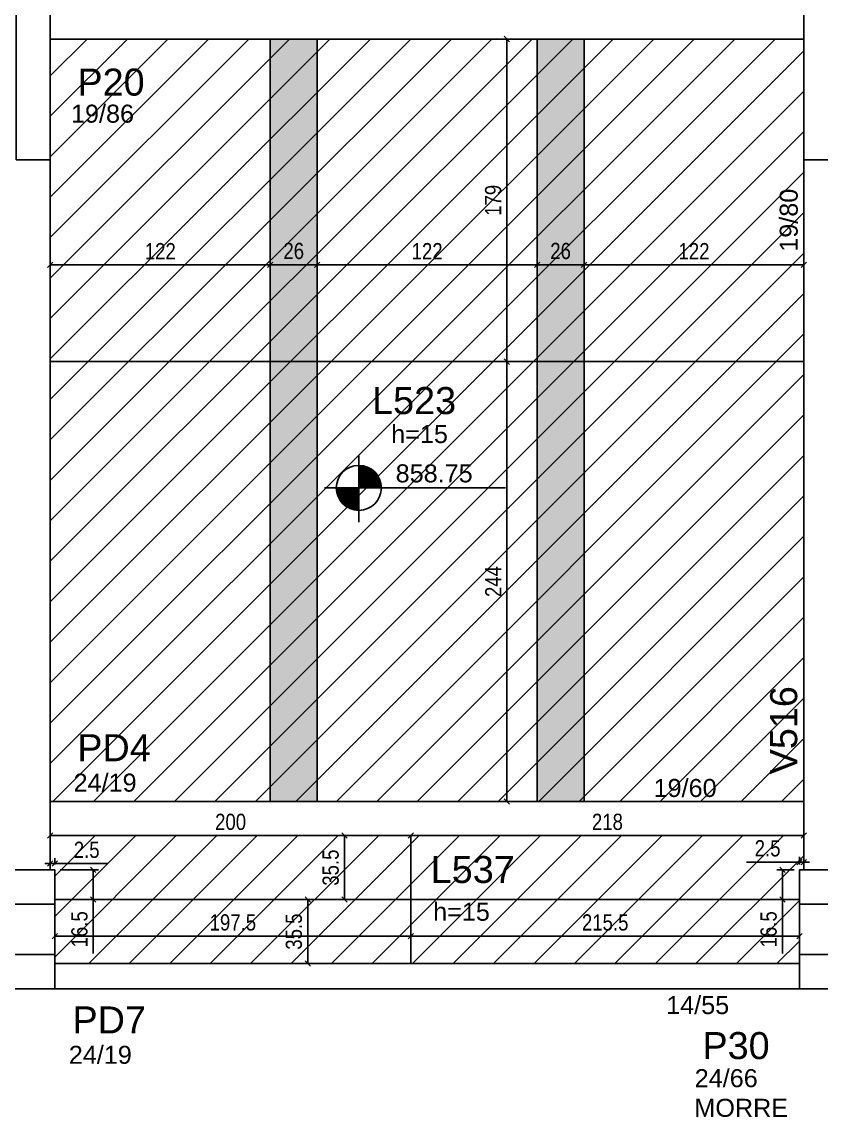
# Model space of a CAD drawing. Header units: millimetres. Extents: x 3536 to 7055, y 911 to 3688.
# Drawn here: x 4473 to 4916, y 2399 to 3006 of the extents above; entities that cross this region are included whole.
import ezdxf

# ---------------------------------------------------------------- set-up
doc = ezdxf.new("R2010")
doc.units = ezdxf.units.MM
for name, color, linetype in [('3', 3, 'Continuous'), ('4', 4, 'Continuous'), ('7', 7, 'Continuous'), ('COTA', 241, 'Continuous'), ('Painéis', 200, 'Continuous')]:
    doc.layers.add(name, color=color, linetype=linetype)
doc.layers.add('Hachura', color=251, linetype='Continuous', lineweight=9)
doc.layers.add('REAPROVEITAMENTO', color=251, linetype='Continuous', lineweight=9)
doc.styles.add('COTA TECNICA-50', font='techl___.ttf', dxfattribs={"height": 9})
doc.styles.get("Standard").update_dxf_attribs({"font": 'arial.ttf'})
doc.dimstyles.new('COTA PAINEL-50', dxfattribs={"dimtxt": 9, "dimasz": 3, "dimexe": 3, "dimexo": 3, "dimgap": 3, "dimtad": 1, "dimdec": 1, "dimzin": 12, "dimdsep": 46, "dimtxsty": 'COTA TECNICA-50', "dimblk1": 'OBLIQUE', "dimblk2": 'OBLIQUE', "dimsah": 1, "dimcen": 0.9, "dimclrd": 4, "dimclre": 4, "dimclrt": 240, "dimadec": 1, "dimazin": 3, "dimtfac": 1, "dimtdec": 1, "dimtmove": 0, "dimatfit": 3, "dimfxl": 1, "dimtolj": 1, "dimtzin": 12, "dimarcsym": 0})

# ---------------------------------------------------------------- blocks, each defined once
blk = doc.blocks.new('_Oblique')
at = {"color": 0, "linetype": 'ByBlock', "lineweight": -2}
blk.add_line((-0.5, -0.5), (0.5, 0.5), dxfattribs=at)
blk = doc.blocks.new('*D115')
at = {"layer": 'COTA', "color": 4, "lineweight": -2, "transparency": 16777216}
blk.add_line((4488.72, 2871.69), (4610.73, 2871.69), dxfattribs=at)
at = {"layer": 'Defpoints', "color": 0, "transparency": 16777216}
for p in [(4488.72, 2871.69), (4610.73, 2871.69), (4610.73, 2871.69)]:
    blk.add_point(p, dxfattribs=at)
at = {"layer": 'COTA', "color": 4, "lineweight": -2, "transparency": 16777216, "xscale": 3, "yscale": 3, "zscale": 3, "rotation": 180}
blk.add_blockref('_Oblique', (4488.72, 2871.69), dxfattribs=at)
at = {"layer": 'COTA', "color": 4, "lineweight": -2, "transparency": 16777216, "xscale": 3, "yscale": 3, "zscale": 3}
blk.add_blockref('_Oblique', (4610.73, 2871.69), dxfattribs=at)
at = {"layer": 'COTA', "color": 240, "transparency": 16777216, "insert": (4549.72, 2879.24), "char_height": 9, "attachment_point": 5, "style": 'COTA TECNICA-50'}
blk.add_mtext('\\A1;122', dxfattribs=at)
blk = doc.blocks.new('*D116')
at = {"layer": 'COTA', "color": 4, "lineweight": -2, "transparency": 16777216}
blk.add_line((4610.73, 2871.69), (4636.73, 2871.69), dxfattribs=at)
at = {"layer": 'Defpoints', "color": 0, "transparency": 16777216}
for p in [(4610.73, 2871.69), (4636.73, 2871.69), (4636.73, 2871.69)]:
    blk.add_point(p, dxfattribs=at)
at = {"layer": 'COTA', "color": 4, "lineweight": -2, "transparency": 16777216, "xscale": 3, "yscale": 3, "zscale": 3, "rotation": 180}
blk.add_blockref('_Oblique', (4610.73, 2871.69), dxfattribs=at)
at = {"layer": 'COTA', "color": 4, "lineweight": -2, "transparency": 16777216, "xscale": 3, "yscale": 3, "zscale": 3}
blk.add_blockref('_Oblique', (4636.73, 2871.69), dxfattribs=at)
at = {"layer": 'COTA', "color": 240, "transparency": 16777216, "insert": (4623.73, 2879.28), "char_height": 9, "attachment_point": 5, "style": 'COTA TECNICA-50'}
blk.add_mtext('\\A1;26', dxfattribs=at)
blk = doc.blocks.new('*D117')
at = {"layer": 'COTA', "color": 4, "lineweight": -2, "transparency": 16777216}
blk.add_line((4636.73, 2871.69), (4758.73, 2871.69), dxfattribs=at)
at = {"layer": 'Defpoints', "color": 0, "transparency": 16777216}
for p in [(4636.73, 2871.69), (4758.73, 2871.69), (4758.73, 2871.69)]:
    blk.add_point(p, dxfattribs=at)
at = {"layer": 'COTA', "color": 4, "lineweight": -2, "transparency": 16777216, "xscale": 3, "yscale": 3, "zscale": 3, "rotation": 180}
blk.add_blockref('_Oblique', (4636.73, 2871.69), dxfattribs=at)
at = {"layer": 'COTA', "color": 4, "lineweight": -2, "transparency": 16777216, "xscale": 3, "yscale": 3, "zscale": 3}
blk.add_blockref('_Oblique', (4758.73, 2871.69), dxfattribs=at)
at = {"layer": 'COTA', "color": 240, "transparency": 16777216, "insert": (4697.73, 2879.24), "char_height": 9, "attachment_point": 5, "style": 'COTA TECNICA-50'}
blk.add_mtext('\\A1;122', dxfattribs=at)
blk = doc.blocks.new('*D118')
at = {"layer": 'COTA', "color": 4, "lineweight": -2, "transparency": 16777216}
blk.add_line((4758.73, 2871.69), (4784.73, 2871.69), dxfattribs=at)
at = {"layer": 'Defpoints', "color": 0, "transparency": 16777216}
for p in [(4758.73, 2871.69), (4784.73, 2871.69), (4784.73, 2871.69)]:
    blk.add_point(p, dxfattribs=at)
at = {"layer": 'COTA', "color": 4, "lineweight": -2, "transparency": 16777216, "xscale": 3, "yscale": 3, "zscale": 3, "rotation": 180}
blk.add_blockref('_Oblique', (4758.73, 2871.69), dxfattribs=at)
at = {"layer": 'COTA', "color": 4, "lineweight": -2, "transparency": 16777216, "xscale": 3, "yscale": 3, "zscale": 3}
blk.add_blockref('_Oblique', (4784.73, 2871.69), dxfattribs=at)
at = {"layer": 'COTA', "color": 240, "transparency": 16777216, "insert": (4771.73, 2879.28), "char_height": 9, "attachment_point": 5, "style": 'COTA TECNICA-50'}
blk.add_mtext('\\A1;26', dxfattribs=at)
blk = doc.blocks.new('*D119')
at = {"layer": 'COTA', "color": 4, "lineweight": -2, "transparency": 16777216}
blk.add_line((4784.73, 2871.69), (4906.72, 2871.69), dxfattribs=at)
at = {"layer": 'Defpoints', "color": 0, "transparency": 16777216}
for p in [(4784.73, 2871.69), (4906.72, 2871.69), (4906.72, 2871.69)]:
    blk.add_point(p, dxfattribs=at)
at = {"layer": 'COTA', "color": 4, "lineweight": -2, "transparency": 16777216, "xscale": 3, "yscale": 3, "zscale": 3, "rotation": 180}
blk.add_blockref('_Oblique', (4784.73, 2871.69), dxfattribs=at)
at = {"layer": 'COTA', "color": 4, "lineweight": -2, "transparency": 16777216, "xscale": 3, "yscale": 3, "zscale": 3}
blk.add_blockref('_Oblique', (4906.72, 2871.69), dxfattribs=at)
at = {"layer": 'COTA', "color": 240, "transparency": 16777216, "insert": (4845.72, 2879.24), "char_height": 9, "attachment_point": 5, "style": 'COTA TECNICA-50'}
blk.add_mtext('\\A1;122', dxfattribs=at)
blk = doc.blocks.new('*D120')
at = {"layer": 'COTA', "color": 4, "lineweight": -2, "transparency": 16777216}
blk.add_line((4741.98, 2996.94), (4741.98, 2817.94), dxfattribs=at)
at = {"layer": 'Defpoints', "color": 0, "transparency": 16777216}
for p in [(4741.98, 2996.94), (4741.98, 2817.94), (4741.98, 2817.94)]:
    blk.add_point(p, dxfattribs=at)
at = {"layer": 'COTA', "color": 4, "lineweight": -2, "transparency": 16777216, "xscale": 3, "yscale": 3, "zscale": 3}
for p, rotation in [((4741.98, 2996.94), 90), ((4741.98, 2817.94), 270)]:
    blk.add_blockref('_Oblique', p, dxfattribs=dict(at, rotation=rotation))
at = {"layer": 'COTA', "color": 240, "transparency": 16777216, "insert": (4734.39, 2907.44), "char_height": 9, "attachment_point": 5, "rotation": 90, "style": 'COTA TECNICA-50'}
blk.add_mtext('\\A1;179', dxfattribs=at)
blk = doc.blocks.new('*D121')
at = {"layer": 'COTA', "color": 4, "lineweight": -2, "transparency": 16777216}
blk.add_line((4741.98, 2817.94), (4741.98, 2573.94), dxfattribs=at)
at = {"layer": 'Defpoints', "color": 0, "transparency": 16777216}
for p in [(4741.98, 2817.94), (4741.98, 2573.94), (4741.98, 2573.94)]:
    blk.add_point(p, dxfattribs=at)
at = {"layer": 'COTA', "color": 4, "lineweight": -2, "transparency": 16777216, "xscale": 3, "yscale": 3, "zscale": 3}
for p, rotation in [((4741.98, 2817.94), 90), ((4741.98, 2573.94), 270)]:
    blk.add_blockref('_Oblique', p, dxfattribs=dict(at, rotation=rotation))
at = {"layer": 'COTA', "color": 240, "transparency": 16777216, "insert": (4734.41, 2695.94), "char_height": 9, "attachment_point": 5, "rotation": 90, "style": 'COTA TECNICA-50'}
blk.add_mtext('\\A1;244', dxfattribs=at)
blk = doc.blocks.new('*D142')
at = {"layer": 'COTA', "color": 4, "lineweight": -2, "transparency": 16777216}
blk.add_line((4904.22, 2499.1), (4688.72, 2499.1), dxfattribs=at)
at = {"layer": 'Defpoints', "color": 0, "transparency": 16777216}
for p in [(4688.72, 2499.1), (4688.72, 2499.1), (4904.22, 2499.1)]:
    blk.add_point(p, dxfattribs=at)
at = {"layer": 'COTA', "color": 4, "lineweight": -2, "transparency": 16777216, "xscale": 3, "yscale": 3, "zscale": 3, "rotation": 180}
blk.add_blockref('_Oblique', (4688.72, 2499.1), dxfattribs=at)
at = {"layer": 'COTA', "color": 4, "lineweight": -2, "transparency": 16777216, "xscale": 3, "yscale": 3, "zscale": 3}
blk.add_blockref('_Oblique', (4904.22, 2499.1), dxfattribs=at)
at = {"layer": 'COTA', "color": 240, "transparency": 16777216, "insert": (4796.47, 2506.7), "char_height": 9, "attachment_point": 5, "style": 'COTA TECNICA-50'}
blk.add_mtext('\\A1;215.5', dxfattribs=at)
blk = doc.blocks.new('*D143')
at = {"layer": 'COTA', "color": 4, "lineweight": -2, "transparency": 16777216}
blk.add_line((4688.72, 2499.1), (4491.22, 2499.1), dxfattribs=at)
at = {"layer": 'Defpoints', "color": 0, "transparency": 16777216}
for p in [(4491.22, 2499.1), (4491.22, 2499.1), (4688.72, 2499.1)]:
    blk.add_point(p, dxfattribs=at)
at = {"layer": 'COTA', "color": 4, "lineweight": -2, "transparency": 16777216, "xscale": 3, "yscale": 3, "zscale": 3, "rotation": 180}
blk.add_blockref('_Oblique', (4491.22, 2499.1), dxfattribs=at)
at = {"layer": 'COTA', "color": 4, "lineweight": -2, "transparency": 16777216, "xscale": 3, "yscale": 3, "zscale": 3}
blk.add_blockref('_Oblique', (4688.72, 2499.1), dxfattribs=at)
at = {"layer": 'COTA', "color": 240, "transparency": 16777216, "insert": (4589.97, 2506.72), "char_height": 9, "attachment_point": 5, "style": 'COTA TECNICA-50'}
blk.add_mtext('\\A1;197.5', dxfattribs=at)
blk = doc.blocks.new('*D144')
at = {"layer": 'COTA', "color": 4, "lineweight": -2, "transparency": 16777216}
for p, q in [((4649.69, 2554.94), (4648.94, 2554.94)), ((4651.94, 2554.94), (4651.94, 2519.44)), ((4649.69, 2519.44), (4648.94, 2519.44))]:
    blk.add_line(p, q, dxfattribs=at)
at = {"layer": 'Defpoints', "color": 0, "transparency": 16777216}
for p in [(4652.69, 2554.94), (4651.94, 2519.44), (4652.69, 2519.44)]:
    blk.add_point(p, dxfattribs=at)
at = {"layer": 'COTA', "color": 4, "lineweight": -2, "transparency": 16777216, "xscale": 3, "yscale": 3, "zscale": 3}
for p, rotation in [((4651.94, 2554.94), 90), ((4651.94, 2519.44), 270)]:
    blk.add_blockref('_Oblique', p, dxfattribs=dict(at, rotation=rotation))
at = {"layer": 'COTA', "color": 240, "transparency": 16777216, "insert": (4644.24, 2537.19), "char_height": 9, "attachment_point": 5, "rotation": 90, "style": 'COTA TECNICA-50'}
blk.add_mtext('\\A1;35.5', dxfattribs=at)
blk = doc.blocks.new('*D145')
at = {"layer": 'COTA', "color": 4, "lineweight": -2, "transparency": 16777216}
for p, q in [((4630.45, 2519.44), (4628.56, 2519.44)), ((4631.56, 2519.44), (4631.56, 2483.94)), ((4630.45, 2483.94), (4628.56, 2483.94))]:
    blk.add_line(p, q, dxfattribs=at)
at = {"layer": 'Defpoints', "color": 0, "transparency": 16777216}
for p in [(4633.45, 2519.44), (4631.56, 2483.94), (4633.45, 2483.94)]:
    blk.add_point(p, dxfattribs=at)
at = {"layer": 'COTA', "color": 4, "lineweight": -2, "transparency": 16777216, "xscale": 3, "yscale": 3, "zscale": 3}
for p, rotation in [((4631.56, 2519.44), 90), ((4631.56, 2483.94), 270)]:
    blk.add_blockref('_Oblique', p, dxfattribs=dict(at, rotation=rotation))
at = {"layer": 'COTA', "color": 240, "transparency": 16777216, "insert": (4623.86, 2501.69), "char_height": 9, "attachment_point": 5, "rotation": 90, "style": 'COTA TECNICA-50'}
blk.add_mtext('\\A1;35.5', dxfattribs=at)
blk = doc.blocks.new('*D254')
at = {"layer": 'COTA', "color": 4, "lineweight": -2, "transparency": 16777216}
blk.add_line((4906.72, 2554.94), (4688.72, 2554.94), dxfattribs=at)
at = {"layer": 'Defpoints', "color": 0, "transparency": 16777216}
for p in [(4688.72, 2554.94), (4688.72, 2554.94), (4906.72, 2554.94)]:
    blk.add_point(p, dxfattribs=at)
at = {"layer": 'COTA', "color": 4, "lineweight": -2, "transparency": 16777216, "xscale": 3, "yscale": 3, "zscale": 3, "rotation": 180}
blk.add_blockref('_Oblique', (4688.72, 2554.94), dxfattribs=at)
at = {"layer": 'COTA', "color": 4, "lineweight": -2, "transparency": 16777216, "xscale": 3, "yscale": 3, "zscale": 3}
blk.add_blockref('_Oblique', (4906.72, 2554.94), dxfattribs=at)
at = {"layer": 'COTA', "color": 240, "transparency": 16777216, "insert": (4797.72, 2562.53), "char_height": 9, "attachment_point": 5, "style": 'COTA TECNICA-50'}
blk.add_mtext('\\A1;218', dxfattribs=at)
blk = doc.blocks.new('*D146')
at = {"layer": 'COTA', "color": 4, "lineweight": -2, "transparency": 16777216}
blk.add_line((4688.72, 2554.94), (4488.72, 2554.94), dxfattribs=at)
at = {"layer": 'Defpoints', "color": 0, "transparency": 16777216}
for p in [(4488.72, 2554.94), (4488.72, 2554.94), (4688.72, 2554.94)]:
    blk.add_point(p, dxfattribs=at)
at = {"layer": 'COTA', "color": 4, "lineweight": -2, "transparency": 16777216, "xscale": 3, "yscale": 3, "zscale": 3, "rotation": 180}
blk.add_blockref('_Oblique', (4488.72, 2554.94), dxfattribs=at)
at = {"layer": 'COTA', "color": 4, "lineweight": -2, "transparency": 16777216, "xscale": 3, "yscale": 3, "zscale": 3}
blk.add_blockref('_Oblique', (4688.72, 2554.94), dxfattribs=at)
at = {"layer": 'COTA', "color": 240, "transparency": 16777216, "insert": (4588.72, 2562.53), "char_height": 9, "attachment_point": 5, "style": 'COTA TECNICA-50'}
blk.add_mtext('\\A1;200', dxfattribs=at)
blk = doc.blocks.new('*D147')
at = {"layer": 'COTA', "color": 4, "lineweight": -2, "transparency": 16777216}
for p, q in [((4488.72, 2538.94), (4488.72, 2542.42)), ((4491.22, 2538.94), (4491.22, 2542.42)), ((4488.72, 2539.42), (4485.72, 2539.42)), ((4488.72, 2539.42), (4491.22, 2539.42)), ((4491.22, 2539.42), (4520.58, 2539.42))]:
    blk.add_line(p, q, dxfattribs=at)
at = {"layer": 'Defpoints', "color": 0, "transparency": 16777216}
for p in [(4488.72, 2535.94), (4491.22, 2539.42), (4491.22, 2535.94)]:
    blk.add_point(p, dxfattribs=at)
at = {"layer": 'COTA', "color": 4, "lineweight": -2, "transparency": 16777216, "xscale": 3, "yscale": 3, "zscale": 3}
blk.add_blockref('_Oblique', (4488.72, 2539.42), dxfattribs=at)
at = {"layer": 'COTA', "color": 4, "lineweight": -2, "transparency": 16777216, "xscale": 3, "yscale": 3, "zscale": 3, "rotation": 180}
blk.add_blockref('_Oblique', (4491.22, 2539.42), dxfattribs=at)
at = {"layer": 'COTA', "color": 240, "transparency": 16777216, "insert": (4508.9, 2547.02), "char_height": 9, "attachment_point": 5, "style": 'COTA TECNICA-50'}
blk.add_mtext('\\A1;2.5', dxfattribs=at)
blk = doc.blocks.new('*D255')
at = {"layer": 'COTA', "color": 4, "lineweight": -2, "transparency": 16777216}
for p, q in [((4494.22, 2535.94), (4515.53, 2535.94)), ((4512.53, 2535.94), (4512.53, 2519.44)), ((4494.22, 2519.44), (4515.53, 2519.44)), ((4512.53, 2519.44), (4512.53, 2489.47))]:
    blk.add_line(p, q, dxfattribs=at)
at = {"layer": 'Defpoints', "color": 0, "transparency": 16777216}
for p in [(4491.22, 2535.94), (4491.22, 2519.44), (4512.53, 2519.44)]:
    blk.add_point(p, dxfattribs=at)
at = {"layer": 'COTA', "color": 4, "lineweight": -2, "transparency": 16777216, "xscale": 3, "yscale": 3, "zscale": 3}
for p, rotation in [((4512.53, 2535.94), 90), ((4512.53, 2519.44), 270)]:
    blk.add_blockref('_Oblique', p, dxfattribs=dict(at, rotation=rotation))
at = {"layer": 'COTA', "color": 240, "transparency": 16777216, "insert": (4504.93, 2502.96), "char_height": 9, "attachment_point": 5, "rotation": 90, "style": 'COTA TECNICA-50'}
blk.add_mtext('\\A1;16.5', dxfattribs=at)
blk = doc.blocks.new('*D53')
at = {"layer": 'COTA', "color": 4, "lineweight": -2, "transparency": 16777216}
for p, q in [((4904.22, 2540.25), (4874.86, 2540.25)), ((4904.22, 2538.94), (4904.22, 2543.25)), ((4906.72, 2540.25), (4904.22, 2540.25)), ((4906.72, 2538.94), (4906.72, 2543.25)), ((4906.72, 2540.25), (4909.72, 2540.25))]:
    blk.add_line(p, q, dxfattribs=at)
at = {"layer": 'Defpoints', "color": 0, "transparency": 16777216}
for p in [(4904.22, 2540.25), (4904.22, 2535.94), (4906.72, 2535.94)]:
    blk.add_point(p, dxfattribs=at)
at = {"layer": 'COTA', "color": 4, "lineweight": -2, "transparency": 16777216, "xscale": 3, "yscale": 3, "zscale": 3}
blk.add_blockref('_Oblique', (4904.22, 2540.25), dxfattribs=at)
at = {"layer": 'COTA', "color": 4, "lineweight": -2, "transparency": 16777216, "xscale": 3, "yscale": 3, "zscale": 3, "rotation": 180}
blk.add_blockref('_Oblique', (4906.72, 2540.25), dxfattribs=at)
at = {"layer": 'COTA', "color": 240, "transparency": 16777216, "insert": (4886.54, 2547.85), "char_height": 9, "attachment_point": 5, "style": 'COTA TECNICA-50'}
blk.add_mtext('\\A1;2.5', dxfattribs=at)
blk = doc.blocks.new('*D233')
at = {"layer": 'COTA', "color": 4, "lineweight": -2, "transparency": 16777216}
for p, q in [((4901.22, 2535.94), (4891.75, 2535.94)), ((4894.75, 2535.94), (4894.75, 2519.44)), ((4901.22, 2519.44), (4891.75, 2519.44)), ((4894.75, 2519.44), (4894.75, 2489.47))]:
    blk.add_line(p, q, dxfattribs=at)
at = {"layer": 'Defpoints', "color": 0, "transparency": 16777216}
for p in [(4904.22, 2535.94), (4894.75, 2519.44), (4904.22, 2519.44)]:
    blk.add_point(p, dxfattribs=at)
at = {"layer": 'COTA', "color": 4, "lineweight": -2, "transparency": 16777216, "xscale": 3, "yscale": 3, "zscale": 3}
for p, rotation in [((4894.75, 2535.94), 90), ((4894.75, 2519.44), 270)]:
    blk.add_blockref('_Oblique', p, dxfattribs=dict(at, rotation=rotation))
at = {"layer": 'COTA', "color": 240, "transparency": 16777216, "insert": (4887.15, 2502.96), "char_height": 9, "attachment_point": 5, "rotation": 90, "style": 'COTA TECNICA-50'}
blk.add_mtext('\\A1;16.5', dxfattribs=at)

msp = doc.modelspace()

# ---------------------------------------------------------------- hatches: boundary and pattern name
at = {"layer": 'Hachura', "linetype": 'ByBlock'}
h = msp.add_hatch(color=256, dxfattribs=at)
h.dxf.hatch_style = 1
h.paths.add_polyline_path([(4610.73, 2573.94), (4636.73, 2573.94), (4636.73, 2996.94), (4610.73, 2996.94)])
h = msp.add_hatch(color=256, dxfattribs=at)
h.dxf.hatch_style = 1
h.paths.add_polyline_path([(4758.73, 2573.94), (4784.73, 2573.94), (4784.73, 2996.94), (4758.73, 2996.94)])
at = {"layer": 'REAPROVEITAMENTO', "linetype": 'ByBlock'}
h = msp.add_hatch(dxfattribs=at)
h.set_pattern_fill('ANSI31', color=256, scale=5, style=2)
h.set_pattern_definition([(45, (-1753.029, 820.824), (-11.22532, 11.22532), [])])
h.paths.add_polyline_path([(4906.73, 2573.94), (4488.72, 2573.94), (4488.72, 2996.94), (4906.73, 2996.94)])
h = msp.add_hatch(dxfattribs=at)
h.set_pattern_fill('ANSI31', color=256, scale=5, style=2)
h.set_pattern_definition([(45, (-1928.038, 378.824), (-11.22532, 11.22532), [])])
h.paths.add_polyline_path([(4906.53, 2535.94), (4904.03, 2535.94), (4904.22, 2483.94), (4491.22, 2483.94), (4491.22, 2554.94), (4906.72, 2554.94)])

# ---------------------------------------------------------------- linework, layer by layer
at = {"layer": '3', "linetype": 'Continuous', "ltscale": 15}
for p, q in [((4659.83, 2728.78), (4659.83, 2765.63)), ((4659.83, 2760.39), (4659.83, 2735.39)), ((4659.83, 2759.78), (4663.68, 2759.78)), ((4659.83, 2758.99), (4665.58, 2758.99)), ((4659.83, 2758.19), (4666.9, 2758.19)), ((4659.83, 2757.4), (4667.94, 2757.4)), ((4659.83, 2756.61), (4668.79, 2756.61)), ((4659.83, 2755.81), (4669.5, 2755.81)), ((4659.83, 2755.02), (4670.1, 2755.02)), ((4659.83, 2754.23), (4670.6, 2754.23)), ((4659.83, 2753.44), (4671.03, 2753.44)), ((4640.78, 2747.89), (4741.17, 2747.89)), ((4647.33, 2747.89), (4672.33, 2747.89)), ((4659.83, 2747.09), (4647.33, 2747.09)), ((4659.83, 2752.64), (4671.39, 2752.64)), ((4659.83, 2751.85), (4671.69, 2751.85)), ((4659.83, 2751.06), (4671.92, 2751.06)), ((4659.83, 2750.26), (4672.1, 2750.26)), ((4659.83, 2749.47), (4672.23, 2749.47)), ((4659.83, 2748.68), (4672.33, 2748.68)), ((4659.83, 2746.3), (4647.43, 2746.3)), ((4659.83, 2745.51), (4647.56, 2745.51)), ((4659.83, 2744.71), (4647.74, 2744.71)), ((4659.83, 2743.92), (4647.98, 2743.92)), ((4659.83, 2743.13), (4648.27, 2743.13)), ((4659.83, 2742.34), (4648.63, 2742.34)), ((4659.83, 2741.54), (4649.06, 2741.54)), ((4659.83, 2740.75), (4649.57, 2740.75)), ((4659.83, 2739.96), (4650.17, 2739.96)), ((4659.83, 2739.16), (4650.88, 2739.16)), ((4659.83, 2738.37), (4651.73, 2738.37)), ((4659.83, 2737.58), (4652.76, 2737.58)), ((4659.83, 2736.79), (4654.08, 2736.79)), ((4659.83, 2735.99), (4655.98, 2735.99))]:
    msp.add_line(p, q, dxfattribs=at)
at = {"layer": '3', "linetype": 'Continuous'}
for points in [[(4488.72, 2996.94), (4906.72, 2996.94)], [(4488.72, 2554.94), (4488.72, 2929.94)], [(4906.72, 2929.94), (4906.72, 2554.94)], [(4906.72, 2573.94), (4488.72, 2573.94)], [(4488.72, 2554.94), (4906.72, 2554.94)], [(4488.72, 2535.94), (4488.72, 2554.94)], [(4488.72, 2535.94), (4488.72, 2554.94)], [(4906.72, 2554.94), (4906.72, 2535.94)], [(4904.22, 2483.94), (4491.22, 2483.94)], [(4491.22, 2469.94), (4904.22, 2469.94)]]:
    msp.add_lwpolyline(points, dxfattribs=at)
msp.add_circle((4659.83, 2747.89), 12.5, dxfattribs=at)
at = {"layer": '7', "linetype": 'Continuous'}
for points in [[(4469.72, 2929.94), (4488.72, 2929.94), (4488.72, 3015.94), (4469.72, 3015.94), (4469.72, 2929.94)], [(4906.72, 2929.94), (4925.72, 2929.94), (4925.72, 3015.94), (4906.72, 3015.94), (4906.72, 2929.94)], [(4467.22, 2469.94), (4491.22, 2469.94), (4491.22, 2535.94), (4467.22, 2535.94), (4467.22, 2469.94)], [(4467.22, 2516.94), (4491.22, 2516.94), (4491.22, 2535.94), (4467.22, 2535.94), (4467.22, 2516.94)], [(4904.22, 2469.94), (4928.22, 2469.94), (4928.22, 2535.94), (4904.22, 2535.94), (4904.22, 2469.94)], [(4904.22, 2516.94), (4928.22, 2516.94), (4928.22, 2535.94), (4904.22, 2535.94), (4904.22, 2516.94)], [(4467.22, 2469.94), (4491.22, 2469.94), (4491.22, 2488.94), (4467.22, 2488.94), (4467.22, 2469.94)], [(4904.22, 2469.94), (4928.22, 2469.94), (4928.22, 2488.94), (4904.22, 2488.94), (4904.22, 2469.94)]]:
    msp.add_lwpolyline(points, dxfattribs=at)
at = {"layer": 'Painéis'}
for p, q in [((4610.73, 2996.94), (4610.73, 2573.94)), ((4636.73, 2996.94), (4636.73, 2573.94)), ((4758.73, 2996.94), (4758.73, 2573.94)), ((4784.73, 2996.94), (4784.73, 2573.94)), ((4906.63, 2817.94), (4488.63, 2817.94)), ((4688.72, 2483.94), (4688.72, 2554.94)), ((4491.22, 2519.44), (4904.22, 2519.44))]:
    msp.add_line(p, q, dxfattribs=at)

# ---------------------------------------------------------------- texts
at = {"layer": '3', "linetype": 'Continuous'}
for s, p in [('19/86', (4500.2, 2950.53)), ('h=15', (4677.8, 2772.75)), ('858.75', (4680.26, 2750.94)), ('24/19', (4501.64, 2579.34)), ('19/60', (4823.32, 2576.38)), ('h=15', (4701.06, 2507.72)), ('14/55', (4830.3, 2455.91)), ('24/19', (4498.99, 2428.33)), ('24/66', (4846.13, 2415.37)), ('MORRE', (4845.92, 2398.91))]:
    msp.add_text(s, height=10, dxfattribs=at).set_placement(p)
msp.add_text('19/80', height=10, rotation=90, dxfattribs=at).set_placement((4903.26, 2878.92))
at = {"layer": '4', "linetype": 'Continuous'}
for s, p in [('P20', (4503.77, 2965.53)), ('L523', (4667.19, 2788.82)), ('PD4', (4503.68, 2596.21)), ('L537', (4699.72, 2528.66)), ('PD7', (4501.03, 2445.19)), ('P30', (4850.41, 2430.94))]:
    msp.add_text(s, height=15, dxfattribs=at).set_placement(p)
msp.add_text('V516', height=15, rotation=90, dxfattribs=at).set_placement((4902.97, 2588.94))

# ---------------------------------------------------------------- dimensions: what is measured, and where the dimension line sits
at = {"layer": 'COTA'}
for base, p1, p2, angle, picture, middle in [((4741.98, 2817.94), (4741.98, 2996.94), (4741.98, 2817.94), 90, '*D120', (4734.39, 2907.44)), ((4741.98, 2573.94), (4741.98, 2817.94), (4741.98, 2573.94), 90, '*D121', (4734.41, 2695.94)), ((4488.72, 2554.94), (4688.72, 2554.94), (4488.72, 2554.94), 180, '*D146', (4588.72, 2562.53)), ((4688.72, 2554.94), (4906.72, 2554.94), (4688.72, 2554.94), 180, '*D254', (4797.72, 2562.53)), ((4491.22, 2539.42), (4488.72, 2535.94), (4491.22, 2535.94), 180, '*D147', (4508.9, 2547.02)), ((4651.94, 2519.44), (4652.69, 2554.94), (4652.69, 2519.44), 270, '*D144', (4644.24, 2537.19)), ((4512.53, 2519.44), (4491.22, 2535.94), (4491.22, 2519.44), 90, '*D255', (4504.93, 2502.96)), ((4894.75, 2519.44), (4904.22, 2535.94), (4904.22, 2519.44), 90, '*D233', (4887.15, 2502.96)), ((4631.56, 2483.94), (4633.45, 2519.44), (4633.45, 2483.94), 270, '*D145', (4623.86, 2501.69))]:
    dim = msp.add_linear_dim(base=base, p1=p1, p2=p2, angle=angle, dimstyle='COTA PAINEL-50', dxfattribs=at)
    dim.commit()
    dim.dimension.update_dxf_attribs({"geometry": picture, "text_midpoint": middle})
for base, p1, p2, picture, middle in [((4610.73, 2871.69), (4488.72, 2871.69), (4610.73, 2871.69), '*D115', (4549.72, 2879.24)), ((4636.73, 2871.69), (4610.73, 2871.69), (4636.73, 2871.69), '*D116', (4623.73, 2879.28)), ((4758.73, 2871.69), (4636.73, 2871.69), (4758.73, 2871.69), '*D117', (4697.73, 2879.24)), ((4784.73, 2871.69), (4758.73, 2871.69), (4784.73, 2871.69), '*D118', (4771.73, 2879.28)), ((4906.72, 2871.69), (4784.73, 2871.69), (4906.72, 2871.69), '*D119', (4845.72, 2879.24))]:
    dim = msp.add_linear_dim(base=base, p1=p1, p2=p2, dimstyle='COTA PAINEL-50', override={"dimtmove": 1}, dxfattribs=at)
    dim.commit()
    dim.dimension.update_dxf_attribs({"geometry": picture, "text_midpoint": middle})
for base, p1, p2, picture, middle in [((4904.22, 2540.25), (4906.72, 2535.94), (4904.22, 2535.94), '*D53', (4886.54, 2547.85)), ((4491.22, 2499.1), (4688.72, 2499.1), (4491.22, 2499.1), '*D143', (4589.97, 2506.72)), ((4688.72, 2499.1), (4904.22, 2499.1), (4688.72, 2499.1), '*D142', (4796.47, 2506.7))]:
    dim = msp.add_linear_dim(base=base, p1=p1, p2=p2, dimstyle='COTA PAINEL-50', dxfattribs=at)
    dim.commit()
    dim.dimension.update_dxf_attribs({"geometry": picture, "text_midpoint": middle})

doc.saveas('drawing.dxf')
